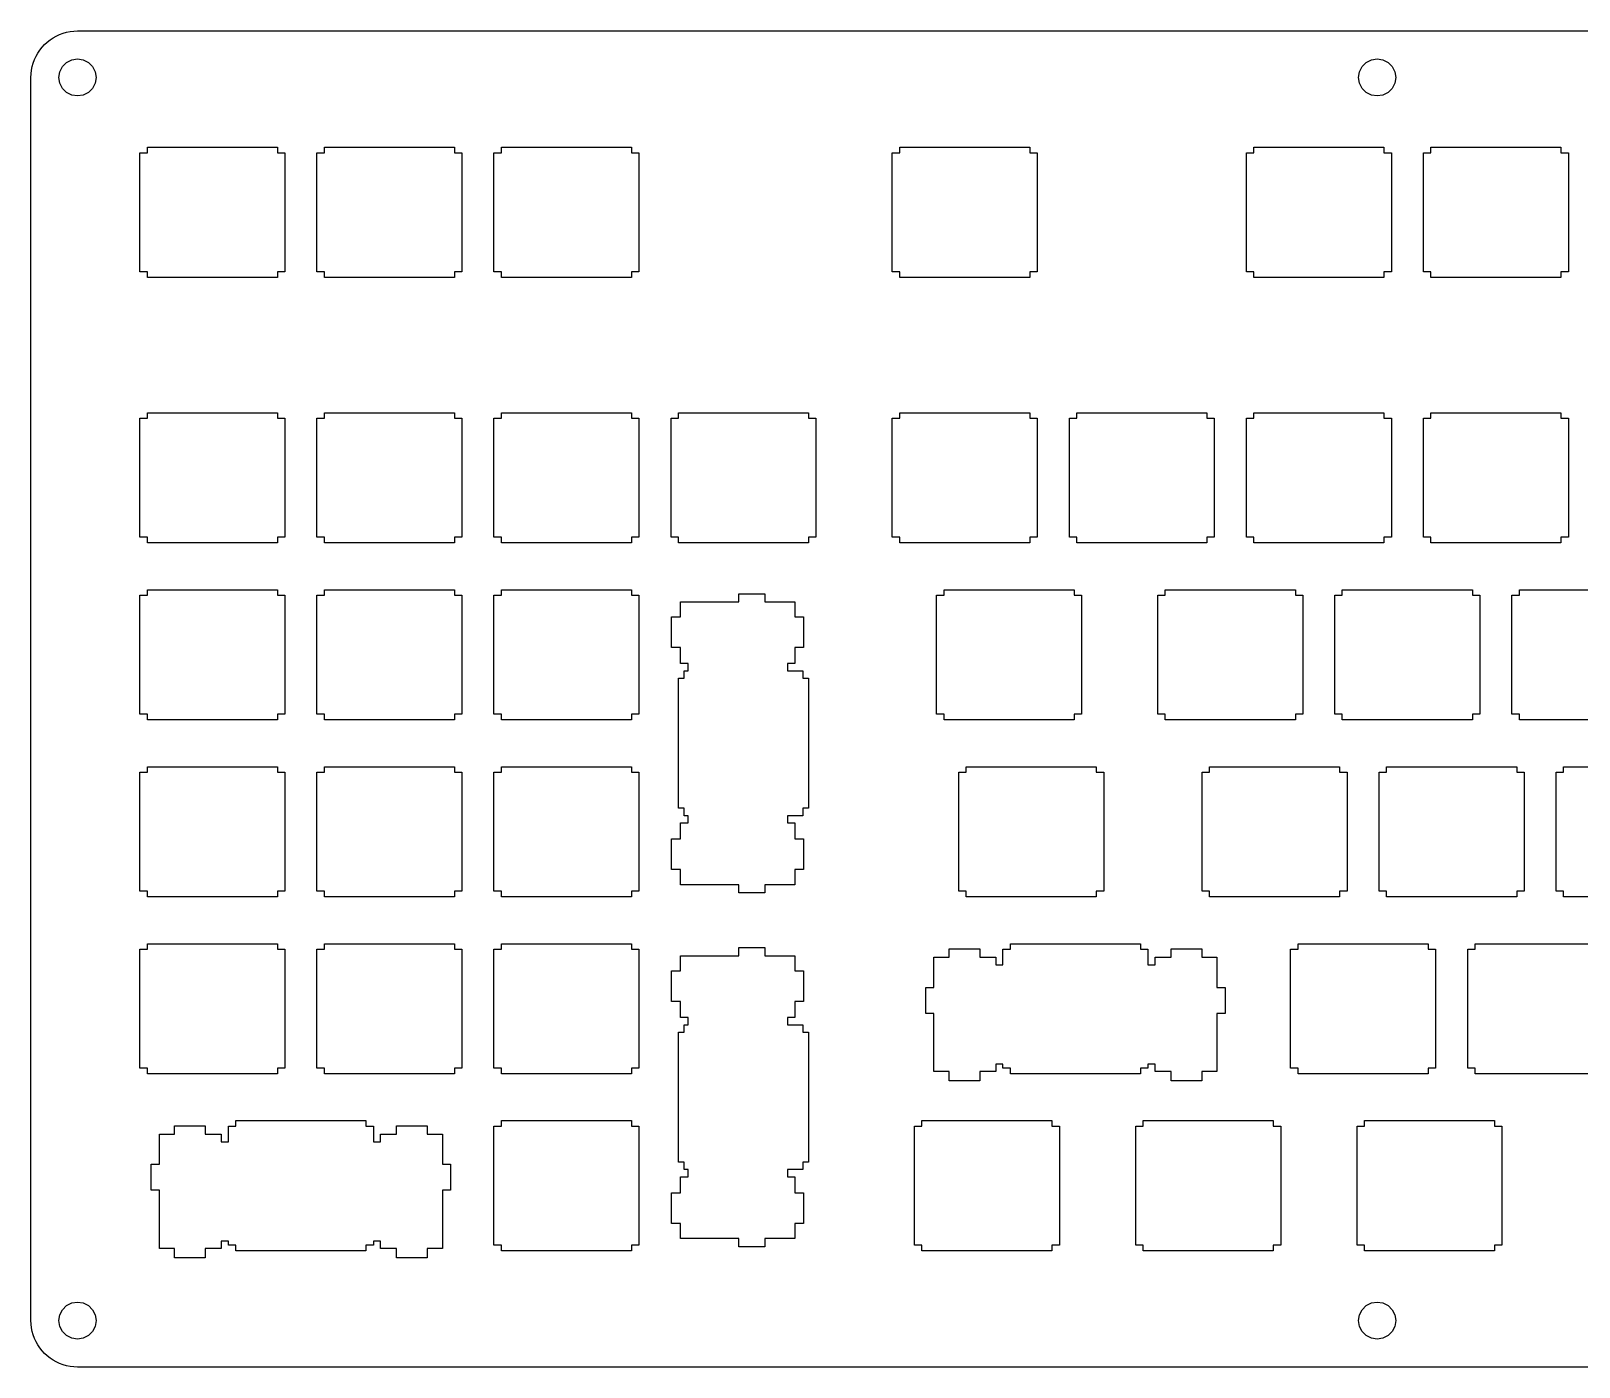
# Model space of a CAD drawing. Extents: x 0 to 430, y 0 to 144.
# Drawn here: x 0.1 to 166.7, y 0.1 to 143.9 of the extents above; entities that cross this region are included whole.
import ezdxf

# ---------------------------------------------------------------- set-up
doc = ezdxf.new("R2010")
doc.units = 0
doc.layers.get('0').update_dxf_attribs({"linetype": 'CONTINUOUS'})

msp = doc.modelspace()

# ---------------------------------------------------------------- linework, layer by layer
at = {"color": 0}
for p, q in [((2.48185, 143.2), (2.8236, 143.392)), ((2.8236, 143.392), (3.18051, 143.556)), ((3.18051, 143.556), (3.54845, 143.692)), ((3.54845, 143.692), (3.9274, 143.8)), ((3.9274, 143.8), (4.3119, 143.875)), ((4.3119, 143.875), (4.70186, 143.922)), ((4.70186, 143.922), (5.09323, 143.938)), ((5.09323, 143.938), (424.67, 143.938)), ((0.83096, 141.549), (1.04869, 141.876)), ((1.04869, 141.876), (1.29122, 142.185)), ((1.29122, 142.185), (1.55718, 142.474)), ((1.55718, 142.474), (1.84657, 142.74)), ((1.84657, 142.74), (2.15525, 142.983)), ((2.15525, 142.983), (2.48185, 143.2)), ((0.15572, 139.719), (0.23151, 140.104)), ((0.23151, 140.104), (0.339, 140.483)), ((0.339, 140.483), (0.47542, 140.851)), ((0.47542, 140.851), (0.63941, 141.207)), ((0.63941, 141.207), (0.83096, 141.549)), ((3.19154, 139.555), (3.47541, 140.113)), ((3.47541, 140.113), (3.91777, 140.556)), ((3.91777, 140.556), (4.47587, 140.839)), ((4.47587, 140.839), (5.09323, 140.938)), ((5.09323, 140.938), (5.71197, 140.839)), ((5.71197, 140.839), (6.27006, 140.556)), ((6.27006, 140.556), (6.71241, 140.113)), ((6.71241, 140.113), (6.99629, 139.555)), ((143.05, 139.555), (143.334, 140.113)), ((143.334, 140.113), (143.776, 140.556)), ((143.776, 140.556), (144.334, 140.839)), ((144.334, 140.839), (144.952, 140.938)), ((144.952, 140.938), (145.569, 140.839)), ((145.569, 140.839), (146.127, 140.556)), ((146.127, 140.556), (146.57, 140.113)), ((146.57, 140.113), (146.853, 139.555)), ((0.09371, 138.938), (0.10887, 139.329)), ((0.09371, 5.11253), (0.09371, 138.938)), ((0.10887, 139.329), (0.15572, 139.719)), ((3.0937, 138.938), (3.19154, 139.555)), ((3.19154, 138.319), (3.0937, 138.938)), ((3.47541, 137.761), (3.19154, 138.319)), ((6.99629, 138.319), (6.71241, 137.761)), ((6.99629, 139.555), (7.09415, 138.938)), ((7.09415, 138.938), (6.99629, 138.319)), ((142.952, 138.938), (143.05, 139.555)), ((143.05, 138.319), (142.952, 138.938)), ((143.334, 137.761), (143.05, 138.319)), ((146.853, 138.319), (146.57, 137.761)), ((146.853, 139.555), (146.951, 138.938)), ((146.951, 138.938), (146.853, 138.319)), ((3.91777, 137.319), (3.47541, 137.761)), ((4.47587, 137.035), (3.91777, 137.319)), ((5.09323, 136.937), (4.47587, 137.035)), ((5.71197, 137.035), (5.09323, 136.937)), ((6.27006, 137.319), (5.71197, 137.035)), ((6.71241, 137.761), (6.27006, 137.319)), ((143.776, 137.319), (143.334, 137.761)), ((144.334, 137.035), (143.776, 137.319)), ((144.952, 136.937), (144.334, 137.035)), ((145.569, 137.035), (144.952, 136.937)), ((146.127, 137.319), (145.569, 137.035)), ((146.57, 137.761), (146.127, 137.319)), ((11.8194, 118.012), (11.8194, 130.813)), ((11.8194, 130.813), (12.6187, 130.813)), ((12.6187, 130.813), (12.6187, 131.413)), ((12.6187, 131.413), (26.6182, 131.413)), ((26.6182, 131.413), (26.6182, 130.813)), ((26.6182, 130.813), (27.4188, 130.813)), ((27.4188, 130.813), (27.4188, 118.012)), ((30.8694, 118.012), (30.8694, 130.813)), ((30.8694, 130.813), (31.6687, 130.813)), ((31.6687, 130.813), (31.6687, 131.413)), ((31.6687, 131.413), (45.6681, 131.413)), ((45.6681, 131.413), (45.6681, 130.813)), ((45.6681, 130.813), (46.4689, 130.813)), ((46.4689, 130.813), (46.4689, 118.012)), ((49.9195, 118.012), (49.9195, 130.813)), ((49.9195, 130.813), (50.7189, 130.813)), ((50.7189, 130.813), (50.7189, 131.413)), ((50.7189, 131.413), (64.7181, 131.413)), ((64.7181, 131.413), (64.7181, 130.813)), ((64.7181, 130.813), (65.519, 130.813)), ((65.519, 130.813), (65.519, 118.012)), ((92.782, 118.012), (92.782, 130.813)), ((92.782, 130.813), (93.5814, 130.813)), ((93.5814, 130.813), (93.5814, 131.413)), ((93.5814, 131.413), (107.581, 131.413)), ((107.581, 131.413), (107.581, 130.813)), ((107.581, 130.813), (108.381, 130.813)), ((108.381, 130.813), (108.381, 118.012)), ((130.881, 118.012), (130.881, 130.813)), ((130.881, 130.813), (131.681, 130.813)), ((131.681, 130.813), (131.681, 131.413)), ((131.681, 131.413), (145.682, 131.413)), ((145.682, 131.413), (145.682, 130.813)), ((145.682, 130.813), (146.481, 130.813)), ((146.481, 130.813), (146.481, 118.012)), ((149.932, 118.012), (149.932, 130.813)), ((149.932, 130.813), (150.731, 130.813)), ((150.731, 130.813), (150.731, 131.413)), ((150.731, 131.413), (164.732, 131.413)), ((164.732, 131.413), (164.732, 130.813)), ((164.732, 130.813), (165.531, 130.813)), ((165.531, 130.813), (165.531, 118.012)), ((12.6187, 118.012), (11.8194, 118.012)), ((12.6187, 117.413), (12.6187, 118.012)), ((26.6182, 117.413), (12.6187, 117.413)), ((26.6182, 118.012), (26.6182, 117.413)), ((27.4188, 118.012), (26.6182, 118.012)), ((31.6687, 118.012), (30.8694, 118.012)), ((31.6687, 117.413), (31.6687, 118.012)), ((45.6681, 117.413), (31.6687, 117.413)), ((45.6681, 118.012), (45.6681, 117.413)), ((46.4689, 118.012), (45.6681, 118.012)), ((50.7189, 118.012), (49.9195, 118.012)), ((50.7189, 117.413), (50.7189, 118.012)), ((64.7181, 117.413), (50.7189, 117.413)), ((64.7181, 118.012), (64.7181, 117.413)), ((65.519, 118.012), (64.7181, 118.012)), ((93.5814, 118.012), (92.782, 118.012)), ((93.5814, 117.413), (93.5814, 118.012)), ((107.581, 117.413), (93.5814, 117.413)), ((107.581, 118.012), (107.581, 117.413)), ((108.381, 118.012), (107.581, 118.012)), ((131.681, 118.012), (130.881, 118.012)), ((131.681, 117.413), (131.681, 118.012)), ((145.682, 117.413), (131.681, 117.413)), ((145.682, 118.012), (145.682, 117.413)), ((146.481, 118.012), (145.682, 118.012)), ((150.731, 118.012), (149.932, 118.012)), ((150.731, 117.413), (150.731, 118.012)), ((164.732, 117.413), (150.731, 117.413)), ((164.732, 118.012), (164.732, 117.413)), ((165.531, 118.012), (164.732, 118.012)), ((11.8194, 89.4373), (11.8194, 102.238)), ((11.8194, 102.238), (12.6187, 102.238)), ((12.6187, 102.238), (12.6187, 102.838)), ((12.6187, 102.838), (26.6182, 102.838)), ((26.6182, 102.838), (26.6182, 102.238)), ((26.6182, 102.238), (27.4188, 102.238)), ((27.4188, 102.238), (27.4188, 89.4373)), ((30.8694, 89.4373), (30.8694, 102.238)), ((30.8694, 102.238), (31.6687, 102.238)), ((31.6687, 102.238), (31.6687, 102.838)), ((31.6687, 102.838), (45.6681, 102.838)), ((45.6681, 102.838), (45.6681, 102.238)), ((45.6681, 102.238), (46.4689, 102.238)), ((46.4689, 102.238), (46.4689, 89.4373)), ((49.9195, 89.4373), (49.9195, 102.238)), ((49.9195, 102.238), (50.7189, 102.238)), ((50.7189, 102.238), (50.7189, 102.838)), ((50.7189, 102.838), (64.7181, 102.838)), ((64.7181, 102.838), (64.7181, 102.238)), ((64.7181, 102.238), (65.519, 102.238)), ((65.519, 102.238), (65.519, 89.4373)), ((68.9695, 89.4373), (68.9695, 102.238)), ((68.9695, 102.238), (69.7689, 102.238)), ((69.7689, 102.238), (69.7689, 102.838)), ((69.7689, 102.838), (83.7681, 102.838)), ((83.7681, 102.838), (83.7681, 102.238)), ((83.7681, 102.238), (84.569, 102.238)), ((84.569, 102.238), (84.569, 89.4373)), ((92.782, 89.4373), (92.782, 102.238)), ((92.782, 102.238), (93.5814, 102.238)), ((93.5814, 102.238), (93.5814, 102.838)), ((93.5814, 102.838), (107.581, 102.838)), ((107.581, 102.838), (107.581, 102.238)), ((107.581, 102.238), (108.381, 102.238)), ((108.381, 102.238), (108.381, 89.4373)), ((111.831, 89.4373), (111.831, 102.238)), ((111.831, 102.238), (112.631, 102.238)), ((112.631, 102.238), (112.631, 102.838)), ((112.631, 102.838), (126.631, 102.838)), ((126.631, 102.838), (126.631, 102.238)), ((126.631, 102.238), (127.431, 102.238)), ((127.431, 102.238), (127.431, 89.4373)), ((130.881, 89.4373), (130.881, 102.238)), ((130.881, 102.238), (131.681, 102.238)), ((131.681, 102.238), (131.681, 102.838)), ((131.681, 102.838), (145.682, 102.838)), ((145.682, 102.838), (145.682, 102.238)), ((145.682, 102.238), (146.481, 102.238)), ((146.481, 102.238), (146.481, 89.4373)), ((149.932, 89.4373), (149.932, 102.238)), ((149.932, 102.238), (150.731, 102.238)), ((150.731, 102.238), (150.731, 102.838)), ((150.731, 102.838), (164.732, 102.838)), ((164.732, 102.838), (164.732, 102.238)), ((164.732, 102.238), (165.531, 102.238)), ((165.531, 102.238), (165.531, 89.4373)), ((12.6187, 89.4373), (11.8194, 89.4373)), ((12.6187, 88.8379), (12.6187, 89.4373)), ((26.6182, 88.8379), (12.6187, 88.8379)), ((26.6182, 89.4373), (26.6182, 88.8379)), ((27.4188, 89.4373), (26.6182, 89.4373)), ((31.6687, 89.4373), (30.8694, 89.4373)), ((31.6687, 88.8379), (31.6687, 89.4373)), ((45.6681, 88.8379), (31.6687, 88.8379)), ((45.6681, 89.4373), (45.6681, 88.8379)), ((46.4689, 89.4373), (45.6681, 89.4373)), ((50.7189, 89.4373), (49.9195, 89.4373)), ((50.7189, 88.8379), (50.7189, 89.4373)), ((64.7181, 88.8379), (50.7189, 88.8379)), ((64.7181, 89.4373), (64.7181, 88.8379)), ((65.519, 89.4373), (64.7181, 89.4373)), ((69.7689, 89.4373), (68.9695, 89.4373)), ((69.7689, 88.8379), (69.7689, 89.4373)), ((83.7681, 88.8379), (69.7689, 88.8379)), ((83.7681, 89.4373), (83.7681, 88.8379)), ((84.569, 89.4373), (83.7681, 89.4373)), ((93.5814, 89.4373), (92.782, 89.4373)), ((93.5814, 88.8379), (93.5814, 89.4373)), ((107.581, 88.8379), (93.5814, 88.8379)), ((107.581, 89.4373), (107.581, 88.8379)), ((108.381, 89.4373), (107.581, 89.4373)), ((112.631, 89.4373), (111.831, 89.4373)), ((112.631, 88.8379), (112.631, 89.4373)), ((126.631, 88.8379), (112.631, 88.8379)), ((126.631, 89.4373), (126.631, 88.8379)), ((127.431, 89.4373), (126.631, 89.4373)), ((131.681, 89.4373), (130.881, 89.4373)), ((131.681, 88.8379), (131.681, 89.4373)), ((145.682, 88.8379), (131.681, 88.8379)), ((145.682, 89.4373), (145.682, 88.8379)), ((146.481, 89.4373), (145.682, 89.4373)), ((150.731, 89.4373), (149.932, 89.4373)), ((150.731, 88.8379), (150.731, 89.4373)), ((164.732, 88.8379), (150.731, 88.8379)), ((164.732, 89.4373), (164.732, 88.8379)), ((165.531, 89.4373), (164.732, 89.4373)), ((12.6187, 83.1882), (12.6187, 83.7875)), ((12.6187, 83.7875), (26.6182, 83.7875)), ((26.6182, 83.7875), (26.6182, 83.1882)), ((31.6687, 83.1882), (31.6687, 83.7875)), ((31.6687, 83.7875), (45.6681, 83.7875)), ((45.6681, 83.7875), (45.6681, 83.1882)), ((50.7189, 83.1882), (50.7189, 83.7875)), ((50.7189, 83.7875), (64.7181, 83.7875)), ((64.7181, 83.7875), (64.7181, 83.1882)), ((76.2688, 82.4879), (76.2688, 83.3632)), ((76.2688, 83.3632), (79.0691, 83.3632)), ((79.0691, 83.3632), (79.0691, 82.4879)), ((98.3439, 83.1882), (98.3439, 83.7875)), ((98.3439, 83.7875), (112.343, 83.7875)), ((112.343, 83.7875), (112.343, 83.1882)), ((122.156, 83.1882), (122.156, 83.7875)), ((122.156, 83.7875), (136.156, 83.7875)), ((136.156, 83.7875), (136.156, 83.1882)), ((141.206, 83.1882), (141.206, 83.7875)), ((141.206, 83.7875), (155.207, 83.7875)), ((155.207, 83.7875), (155.207, 83.1882)), ((160.256, 83.1882), (160.256, 83.7875)), ((160.256, 83.7875), (174.257, 83.7875)), ((11.8194, 70.3873), (11.8194, 83.1882)), ((11.8194, 83.1882), (12.6187, 83.1882)), ((26.6182, 83.1882), (27.4188, 83.1882)), ((27.4188, 83.1882), (27.4188, 70.3873)), ((30.8694, 70.3873), (30.8694, 83.1882)), ((30.8694, 83.1882), (31.6687, 83.1882)), ((45.6681, 83.1882), (46.4689, 83.1882)), ((46.4689, 83.1882), (46.4689, 70.3873)), ((49.9195, 70.3873), (49.9195, 83.1882)), ((49.9195, 83.1882), (50.7189, 83.1882)), ((64.7181, 83.1882), (65.519, 83.1882)), ((65.519, 83.1882), (65.519, 70.3873)), ((69.9989, 80.862), (69.9989, 82.4879)), ((69.9989, 82.4879), (76.2688, 82.4879)), ((79.0691, 82.4879), (82.2992, 82.4879)), ((82.2992, 82.4879), (82.2992, 80.862)), ((97.5445, 70.3873), (97.5445, 83.1882)), ((97.5445, 83.1882), (98.3439, 83.1882)), ((112.343, 83.1882), (113.144, 83.1882)), ((113.144, 83.1882), (113.144, 70.3873)), ((121.357, 70.3873), (121.357, 83.1882)), ((121.357, 83.1882), (122.156, 83.1882)), ((136.156, 83.1882), (136.956, 83.1882)), ((136.956, 83.1882), (136.956, 70.3873)), ((140.406, 70.3873), (140.406, 83.1882)), ((140.406, 83.1882), (141.206, 83.1882)), ((155.207, 83.1882), (156.006, 83.1882)), ((156.006, 83.1882), (156.006, 70.3873)), ((159.457, 70.3873), (159.457, 83.1882)), ((159.457, 83.1882), (160.256, 83.1882)), ((69.0192, 77.5628), (69.0192, 80.862)), ((69.0192, 80.862), (69.9989, 80.862)), ((82.2992, 80.862), (83.2185, 80.862)), ((83.2185, 80.862), (83.2185, 77.5628)), ((69.9989, 77.5628), (69.0192, 77.5628)), ((69.9989, 75.8377), (69.9989, 77.5628)), ((83.2185, 77.5628), (82.2992, 77.5628)), ((82.2992, 77.5628), (82.2992, 75.8377)), ((70.7983, 75.8377), (69.9989, 75.8377)), ((70.3682, 74.2625), (70.3682, 75.0616)), ((70.3682, 75.0616), (70.7983, 75.0616)), ((70.7983, 75.0616), (70.7983, 75.8377)), ((82.2992, 75.8377), (81.4987, 75.8377)), ((81.4987, 75.8377), (81.4987, 75.0616)), ((81.4987, 75.0616), (83.1688, 75.0616)), ((83.1688, 75.0616), (83.1688, 74.2625)), ((69.7689, 60.2629), (69.7689, 74.2625)), ((69.7689, 74.2625), (70.3682, 74.2625)), ((83.1688, 74.2625), (83.7681, 74.2625)), ((83.7681, 74.2625), (83.7681, 60.2629)), ((12.6187, 70.3873), (11.8194, 70.3873)), ((12.6187, 69.7879), (12.6187, 70.3873)), ((26.6182, 70.3873), (26.6182, 69.7879)), ((27.4188, 70.3873), (26.6182, 70.3873)), ((31.6687, 70.3873), (30.8694, 70.3873)), ((31.6687, 69.7879), (31.6687, 70.3873)), ((45.6681, 70.3873), (45.6681, 69.7879)), ((46.4689, 70.3873), (45.6681, 70.3873)), ((50.7189, 70.3873), (49.9195, 70.3873)), ((50.7189, 69.7879), (50.7189, 70.3873)), ((64.7181, 70.3873), (64.7181, 69.7879)), ((65.519, 70.3873), (64.7181, 70.3873)), ((98.3439, 70.3873), (97.5445, 70.3873)), ((98.3439, 69.7879), (98.3439, 70.3873)), ((112.343, 70.3873), (112.343, 69.7879)), ((113.144, 70.3873), (112.343, 70.3873)), ((122.156, 70.3873), (121.357, 70.3873)), ((122.156, 69.7879), (122.156, 70.3873)), ((136.156, 70.3873), (136.156, 69.7879)), ((136.956, 70.3873), (136.156, 70.3873)), ((141.206, 70.3873), (140.406, 70.3873)), ((141.206, 69.7879), (141.206, 70.3873)), ((155.207, 70.3873), (155.207, 69.7879)), ((156.006, 70.3873), (155.207, 70.3873)), ((160.256, 70.3873), (159.457, 70.3873)), ((160.256, 69.7879), (160.256, 70.3873)), ((26.6182, 69.7879), (12.6187, 69.7879)), ((45.6681, 69.7879), (31.6687, 69.7879)), ((64.7181, 69.7879), (50.7189, 69.7879)), ((112.343, 69.7879), (98.3439, 69.7879)), ((136.156, 69.7879), (122.156, 69.7879)), ((155.207, 69.7879), (141.206, 69.7879)), ((174.257, 69.7879), (160.256, 69.7879)), ((11.8194, 51.3373), (11.8194, 64.1382)), ((11.8194, 64.1382), (12.6187, 64.1382)), ((12.6187, 64.1382), (12.6187, 64.7375)), ((12.6187, 64.7375), (26.6182, 64.7375)), ((26.6182, 64.7375), (26.6182, 64.1382)), ((26.6182, 64.1382), (27.4188, 64.1382)), ((27.4188, 64.1382), (27.4188, 51.3373)), ((30.8694, 51.3373), (30.8694, 64.1382)), ((30.8694, 64.1382), (31.6687, 64.1382)), ((31.6687, 64.1382), (31.6687, 64.7375)), ((31.6687, 64.7375), (45.6681, 64.7375)), ((45.6681, 64.7375), (45.6681, 64.1382)), ((45.6681, 64.1382), (46.4689, 64.1382)), ((46.4689, 64.1382), (46.4689, 51.3373)), ((49.9195, 51.3373), (49.9195, 64.1382)), ((49.9195, 64.1382), (50.7189, 64.1382)), ((50.7189, 64.1382), (50.7189, 64.7375)), ((50.7189, 64.7375), (64.7181, 64.7375)), ((64.7181, 64.7375), (64.7181, 64.1382)), ((64.7181, 64.1382), (65.519, 64.1382)), ((65.519, 64.1382), (65.519, 51.3373)), ((99.9243, 51.3373), (99.9243, 64.1382)), ((99.9243, 64.1382), (100.725, 64.1382)), ((100.725, 64.1382), (100.725, 64.7375)), ((100.725, 64.7375), (114.724, 64.7375)), ((114.724, 64.7375), (114.724, 64.1382)), ((114.724, 64.1382), (115.525, 64.1382)), ((115.525, 64.1382), (115.525, 51.3373)), ((126.119, 51.3373), (126.119, 64.1382)), ((126.119, 64.1382), (126.919, 64.1382)), ((126.919, 64.1382), (126.919, 64.7375)), ((126.919, 64.7375), (140.918, 64.7375)), ((140.918, 64.7375), (140.918, 64.1382)), ((140.918, 64.1382), (141.719, 64.1382)), ((141.719, 64.1382), (141.719, 51.3373)), ((145.169, 51.3373), (145.169, 64.1382)), ((145.169, 64.1382), (145.969, 64.1382)), ((145.969, 64.1382), (145.969, 64.7375)), ((145.969, 64.7375), (159.968, 64.7375)), ((159.968, 64.7375), (159.968, 64.1382)), ((159.968, 64.1382), (160.769, 64.1382)), ((160.769, 64.1382), (160.769, 51.3373)), ((164.218, 51.3373), (164.218, 64.1382)), ((164.218, 64.1382), (165.019, 64.1382)), ((165.019, 64.1382), (165.019, 64.7375)), ((165.019, 64.7375), (179.018, 64.7375)), ((70.3682, 60.2629), (69.7689, 60.2629)), ((70.3682, 59.4625), (70.3682, 60.2629)), ((83.1688, 60.2629), (83.1688, 59.4625)), ((83.7681, 60.2629), (83.1688, 60.2629)), ((69.9989, 56.9627), (69.9989, 58.6878)), ((69.9989, 58.6878), (70.7983, 58.6878)), ((70.7983, 59.4625), (70.3682, 59.4625)), ((70.7983, 58.6878), (70.7983, 59.4625)), ((83.1688, 59.4625), (81.4987, 59.4625)), ((81.4987, 59.4625), (81.4987, 58.6878)), ((81.4987, 58.6878), (82.2992, 58.6878)), ((82.2992, 58.6878), (82.2992, 56.9627)), ((69.0192, 53.6621), (69.0192, 56.9627)), ((69.0192, 56.9627), (69.9989, 56.9627)), ((82.2992, 56.9627), (83.2185, 56.9627)), ((83.2185, 56.9627), (83.2185, 53.6621)), ((69.9989, 53.6621), (69.0192, 53.6621)), ((69.9989, 52.0375), (69.9989, 53.6621)), ((83.2185, 53.6621), (82.2992, 53.6621)), ((82.2992, 53.6621), (82.2992, 52.0375)), ((76.2688, 52.0375), (69.9989, 52.0375)), ((76.2688, 51.1623), (76.2688, 52.0375)), ((82.2992, 52.0375), (79.0691, 52.0375)), ((79.0691, 52.0375), (79.0691, 51.1623)), ((12.6187, 51.3373), (11.8194, 51.3373)), ((12.6187, 50.7379), (12.6187, 51.3373)), ((26.6182, 50.7379), (12.6187, 50.7379)), ((26.6182, 51.3373), (26.6182, 50.7379)), ((27.4188, 51.3373), (26.6182, 51.3373)), ((31.6687, 51.3373), (30.8694, 51.3373)), ((31.6687, 50.7379), (31.6687, 51.3373)), ((45.6681, 50.7379), (31.6687, 50.7379)), ((45.6681, 51.3373), (45.6681, 50.7379)), ((46.4689, 51.3373), (45.6681, 51.3373)), ((50.7189, 51.3373), (49.9195, 51.3373)), ((50.7189, 50.7379), (50.7189, 51.3373)), ((64.7181, 50.7379), (50.7189, 50.7379)), ((64.7181, 51.3373), (64.7181, 50.7379)), ((65.519, 51.3373), (64.7181, 51.3373)), ((79.0691, 51.1623), (76.2688, 51.1623)), ((100.725, 51.3373), (99.9243, 51.3373)), ((100.725, 50.7379), (100.725, 51.3373)), ((114.724, 50.7379), (100.725, 50.7379)), ((114.724, 51.3373), (114.724, 50.7379)), ((115.525, 51.3373), (114.724, 51.3373)), ((126.919, 51.3373), (126.119, 51.3373)), ((126.919, 50.7379), (126.919, 51.3373)), ((140.918, 50.7379), (126.919, 50.7379)), ((140.918, 51.3373), (140.918, 50.7379)), ((141.719, 51.3373), (140.918, 51.3373)), ((145.969, 51.3373), (145.169, 51.3373)), ((145.969, 50.7379), (145.969, 51.3373)), ((159.968, 50.7379), (145.969, 50.7379)), ((159.968, 51.3373), (159.968, 50.7379)), ((160.769, 51.3373), (159.968, 51.3373)), ((165.019, 51.3373), (164.218, 51.3373)), ((165.019, 50.7379), (165.019, 51.3373)), ((179.018, 50.7379), (165.019, 50.7379)), ((11.8194, 32.2874), (11.8194, 45.0882)), ((11.8194, 45.0882), (12.6187, 45.0882)), ((12.6187, 45.0882), (12.6187, 45.6875)), ((12.6187, 45.6875), (26.6182, 45.6875)), ((26.6182, 45.6875), (26.6182, 45.0882)), ((26.6182, 45.0882), (27.4188, 45.0882)), ((27.4188, 45.0882), (27.4188, 32.2874)), ((30.8694, 32.2874), (30.8694, 45.0882)), ((30.8694, 45.0882), (31.6687, 45.0882)), ((31.6687, 45.0882), (31.6687, 45.6875)), ((31.6687, 45.6875), (45.6681, 45.6875)), ((45.6681, 45.6875), (45.6681, 45.0882)), ((45.6681, 45.0882), (46.4689, 45.0882)), ((46.4689, 45.0882), (46.4689, 32.2874)), ((49.9195, 32.2874), (49.9195, 45.0882)), ((49.9195, 45.0882), (50.7189, 45.0882)), ((50.7189, 45.0882), (50.7189, 45.6875)), ((50.7189, 45.6875), (64.7181, 45.6875)), ((64.7181, 45.6875), (64.7181, 45.0882)), ((64.7181, 45.0882), (65.519, 45.0882)), ((65.519, 45.0882), (65.519, 32.2874)), ((76.2688, 44.3879), (76.2688, 45.2632)), ((76.2688, 45.2632), (79.0691, 45.2632)), ((79.0691, 45.2632), (79.0691, 44.3879)), ((98.8882, 44.2172), (98.8882, 45.1376)), ((98.8882, 45.1376), (102.188, 45.1376)), ((102.188, 45.1376), (102.188, 44.2172)), ((104.688, 43.4178), (104.688, 45.0882)), ((104.688, 45.0882), (105.488, 45.0882)), ((105.488, 45.0882), (105.488, 45.6875)), ((105.488, 45.6875), (119.488, 45.6875)), ((119.488, 45.6875), (119.488, 45.0882)), ((119.488, 45.0882), (120.288, 45.0882)), ((120.288, 45.0882), (120.288, 43.4178)), ((122.787, 44.2172), (122.787, 45.1376)), ((122.787, 45.1376), (126.088, 45.1376)), ((126.088, 45.1376), (126.088, 44.2172)), ((135.644, 32.2874), (135.644, 45.0882)), ((135.644, 45.0882), (136.444, 45.0882)), ((136.444, 45.0882), (136.444, 45.6875)), ((136.444, 45.6875), (150.443, 45.6875)), ((150.443, 45.6875), (150.443, 45.0882)), ((150.443, 45.0882), (151.244, 45.0882)), ((151.244, 45.0882), (151.244, 32.2874)), ((154.694, 32.2874), (154.694, 45.0882)), ((154.694, 45.0882), (155.494, 45.0882)), ((155.494, 45.0882), (155.494, 45.6875)), ((155.494, 45.6875), (169.493, 45.6875)), ((69.9989, 42.762), (69.9989, 44.3879)), ((69.9989, 44.3879), (76.2688, 44.3879)), ((79.0691, 44.3879), (82.2992, 44.3879)), ((82.2992, 44.3879), (82.2992, 42.762)), ((97.2633, 40.9871), (97.2633, 44.2172)), ((97.2633, 44.2172), (98.8882, 44.2172)), ((102.188, 44.2172), (103.912, 44.2172)), ((103.912, 44.2172), (103.912, 43.4178)), ((103.912, 43.4178), (104.688, 43.4178)), ((120.288, 43.4178), (121.063, 43.4178)), ((121.063, 43.4178), (121.063, 44.2172)), ((121.063, 44.2172), (122.787, 44.2172)), ((126.088, 44.2172), (127.713, 44.2172)), ((127.713, 44.2172), (127.713, 40.9871)), ((69.0192, 39.4628), (69.0192, 42.762)), ((69.0192, 42.762), (69.9989, 42.762)), ((82.2992, 42.762), (83.2185, 42.762)), ((83.2185, 42.762), (83.2185, 39.4628)), ((96.3884, 38.1868), (96.3884, 40.9871)), ((96.3884, 40.9871), (97.2633, 40.9871)), ((127.713, 40.9871), (128.588, 40.9871)), ((128.588, 40.9871), (128.588, 38.1868)), ((69.9989, 39.4628), (69.0192, 39.4628)), ((69.9989, 37.7377), (69.9989, 39.4628)), ((83.2185, 39.4628), (82.2992, 39.4628)), ((82.2992, 39.4628), (82.2992, 37.7377)), ((70.7983, 37.7377), (69.9989, 37.7377)), ((70.3682, 36.1625), (70.3682, 36.9616)), ((70.3682, 36.9616), (70.7983, 36.9616)), ((70.7983, 36.9616), (70.7983, 37.7377)), ((82.2992, 37.7377), (81.4987, 37.7377)), ((81.4987, 37.7377), (81.4987, 36.9616)), ((81.4987, 36.9616), (83.1688, 36.9616)), ((83.1688, 36.9616), (83.1688, 36.1625)), ((97.2633, 38.1868), (96.3884, 38.1868)), ((97.2633, 31.9168), (97.2633, 38.1868)), ((127.713, 38.1868), (127.713, 31.9168)), ((128.588, 38.1868), (127.713, 38.1868)), ((69.7689, 22.163), (69.7689, 36.1625)), ((69.7689, 36.1625), (70.3682, 36.1625)), ((83.1688, 36.1625), (83.7681, 36.1625)), ((83.7681, 36.1625), (83.7681, 22.163)), ((12.6187, 32.2874), (11.8194, 32.2874)), ((12.6187, 31.688), (12.6187, 32.2874)), ((26.6182, 31.688), (12.6187, 31.688)), ((26.6182, 32.2874), (26.6182, 31.688)), ((27.4188, 32.2874), (26.6182, 32.2874)), ((31.6687, 32.2874), (30.8694, 32.2874)), ((31.6687, 31.688), (31.6687, 32.2874)), ((45.6681, 31.688), (31.6687, 31.688)), ((45.6681, 32.2874), (45.6681, 31.688)), ((46.4689, 32.2874), (45.6681, 32.2874)), ((50.7189, 32.2874), (49.9195, 32.2874)), ((50.7189, 31.688), (50.7189, 32.2874)), ((64.7181, 31.688), (50.7189, 31.688)), ((64.7181, 32.2874), (64.7181, 31.688)), ((65.519, 32.2874), (64.7181, 32.2874)), ((98.8882, 31.9168), (97.2633, 31.9168)), ((98.8882, 30.937), (98.8882, 31.9168)), ((103.912, 31.9168), (102.188, 31.9168)), ((102.188, 31.9168), (102.188, 30.937)), ((104.688, 32.7174), (103.912, 32.7174)), ((103.912, 32.7174), (103.912, 31.9168)), ((104.688, 32.2874), (104.688, 32.7174)), ((105.488, 32.2874), (104.688, 32.2874)), ((105.488, 31.688), (105.488, 32.2874)), ((119.488, 31.688), (105.488, 31.688)), ((120.288, 32.2874), (119.488, 32.2874)), ((119.488, 32.2874), (119.488, 31.688)), ((121.063, 32.7174), (120.288, 32.7174)), ((120.288, 32.7174), (120.288, 32.2874)), ((121.063, 31.9168), (121.063, 32.7174)), ((122.787, 31.9168), (121.063, 31.9168)), ((122.787, 30.937), (122.787, 31.9168)), ((127.713, 31.9168), (126.088, 31.9168)), ((126.088, 31.9168), (126.088, 30.937)), ((136.444, 32.2874), (135.644, 32.2874)), ((136.444, 31.688), (136.444, 32.2874)), ((150.443, 31.688), (136.444, 31.688)), ((150.443, 32.2874), (150.443, 31.688)), ((151.244, 32.2874), (150.443, 32.2874)), ((155.494, 32.2874), (154.694, 32.2874)), ((155.494, 31.688), (155.494, 32.2874)), ((169.493, 31.688), (155.494, 31.688)), ((102.188, 30.937), (98.8882, 30.937)), ((126.088, 30.937), (122.787, 30.937)), ((13.9182, 21.937), (13.9182, 25.1671)), ((13.9182, 25.1671), (15.5443, 25.1671)), ((15.5443, 25.1671), (15.5443, 26.0876)), ((15.5443, 26.0876), (18.8433, 26.0876)), ((18.8433, 26.0876), (18.8433, 25.1671)), ((18.8433, 25.1671), (20.5686, 25.1671)), ((20.5686, 25.1671), (20.5686, 24.3678)), ((21.3444, 24.3678), (21.3444, 26.038)), ((21.3444, 26.038), (22.1437, 26.038)), ((22.1437, 26.038), (22.1437, 26.6375)), ((22.1437, 26.6375), (36.1431, 26.6375)), ((36.1431, 26.6375), (36.1431, 26.038)), ((36.1431, 26.038), (36.9439, 26.038)), ((36.9439, 26.038), (36.9439, 24.3678)), ((37.7183, 24.3678), (37.7183, 25.1671)), ((37.7183, 25.1671), (39.4437, 25.1671)), ((39.4437, 25.1671), (39.4437, 26.0876)), ((39.4437, 26.0876), (42.744, 26.0876)), ((42.744, 26.0876), (42.744, 25.1671)), ((42.744, 25.1671), (44.3689, 25.1671)), ((44.3689, 25.1671), (44.3689, 21.937)), ((49.9195, 13.2374), (49.9195, 26.038)), ((49.9195, 26.038), (50.7189, 26.038)), ((50.7189, 26.038), (50.7189, 26.6375)), ((50.7189, 26.6375), (64.7181, 26.6375)), ((64.7181, 26.6375), (64.7181, 26.038)), ((64.7181, 26.038), (65.519, 26.038)), ((65.519, 26.038), (65.519, 13.2374)), ((95.1632, 13.2374), (95.1632, 26.038)), ((95.1632, 26.038), (95.9626, 26.038)), ((95.9626, 26.038), (95.9626, 26.6375)), ((95.9626, 26.6375), (109.963, 26.6375)), ((109.963, 26.6375), (109.963, 26.038)), ((109.963, 26.038), (110.763, 26.038)), ((110.763, 26.038), (110.763, 13.2374)), ((118.974, 13.2374), (118.974, 26.038)), ((118.974, 26.038), (119.775, 26.038)), ((119.775, 26.038), (119.775, 26.6375)), ((119.775, 26.6375), (133.774, 26.6375)), ((133.774, 26.6375), (133.774, 26.038)), ((133.774, 26.038), (134.575, 26.038)), ((134.575, 26.038), (134.575, 13.2374)), ((142.788, 13.2374), (142.788, 26.038)), ((142.788, 26.038), (143.588, 26.038)), ((143.588, 26.038), (143.588, 26.6375)), ((143.588, 26.6375), (157.588, 26.6375)), ((157.588, 26.6375), (157.588, 26.038)), ((157.588, 26.038), (158.388, 26.038)), ((158.388, 26.038), (158.388, 13.2374)), ((20.5686, 24.3678), (21.3444, 24.3678)), ((36.9439, 24.3678), (37.7183, 24.3678)), ((13.0431, 19.1368), (13.0431, 21.937)), ((13.0431, 21.937), (13.9182, 21.937)), ((44.3689, 21.937), (45.2438, 21.937)), ((45.2438, 21.937), (45.2438, 19.1368)), ((70.3682, 22.163), (69.7689, 22.163)), ((70.3682, 21.3624), (70.3682, 22.163)), ((83.1688, 22.163), (83.1688, 21.3624)), ((83.7681, 22.163), (83.1688, 22.163)), ((69.9989, 18.8626), (69.9989, 20.5879)), ((69.9989, 20.5879), (70.7983, 20.5879)), ((70.7983, 21.3624), (70.3682, 21.3624)), ((70.7983, 20.5879), (70.7983, 21.3624)), ((83.1688, 21.3624), (81.4987, 21.3624)), ((81.4987, 21.3624), (81.4987, 20.5879)), ((81.4987, 20.5879), (82.2992, 20.5879)), ((82.2992, 20.5879), (82.2992, 18.8626)), ((13.9182, 19.1368), (13.0431, 19.1368)), ((13.9182, 12.8668), (13.9182, 19.1368)), ((44.3689, 19.1368), (44.3689, 12.8668)), ((45.2438, 19.1368), (44.3689, 19.1368)), ((69.0192, 15.5622), (69.0192, 18.8626)), ((69.0192, 18.8626), (69.9989, 18.8626)), ((82.2992, 18.8626), (83.2185, 18.8626)), ((83.2185, 18.8626), (83.2185, 15.5622)), ((69.9989, 15.5622), (69.0192, 15.5622)), ((69.9989, 13.9375), (69.9989, 15.5622)), ((83.2185, 15.5622), (82.2992, 15.5622)), ((82.2992, 15.5622), (82.2992, 13.9375)), ((21.3444, 13.6674), (20.5686, 13.6674)), ((20.5686, 13.6674), (20.5686, 12.8668)), ((21.3444, 13.2374), (21.3444, 13.6674)), ((37.7183, 13.6674), (36.9439, 13.6674)), ((36.9439, 13.6674), (36.9439, 13.2374)), ((37.7183, 12.8668), (37.7183, 13.6674)), ((76.2688, 13.9375), (69.9989, 13.9375)), ((76.2688, 13.0624), (76.2688, 13.9375)), ((82.2992, 13.9375), (79.0691, 13.9375)), ((79.0691, 13.9375), (79.0691, 13.0624)), ((15.5443, 12.8668), (13.9182, 12.8668)), ((15.5443, 11.887), (15.5443, 12.8668)), ((18.8433, 11.887), (15.5443, 11.887)), ((20.5686, 12.8668), (18.8433, 12.8668)), ((18.8433, 12.8668), (18.8433, 11.887)), ((22.1437, 13.2374), (21.3444, 13.2374)), ((22.1437, 12.638), (22.1437, 13.2374)), ((36.1431, 12.638), (22.1437, 12.638)), ((36.9439, 13.2374), (36.1431, 13.2374)), ((36.1431, 13.2374), (36.1431, 12.638)), ((39.4437, 12.8668), (37.7183, 12.8668)), ((39.4437, 11.887), (39.4437, 12.8668)), ((42.744, 11.887), (39.4437, 11.887)), ((44.3689, 12.8668), (42.744, 12.8668)), ((42.744, 12.8668), (42.744, 11.887)), ((50.7189, 13.2374), (49.9195, 13.2374)), ((50.7189, 12.638), (50.7189, 13.2374)), ((64.7181, 12.638), (50.7189, 12.638)), ((64.7181, 13.2374), (64.7181, 12.638)), ((65.519, 13.2374), (64.7181, 13.2374)), ((79.0691, 13.0624), (76.2688, 13.0624)), ((95.9626, 13.2374), (95.1632, 13.2374)), ((95.9626, 12.638), (95.9626, 13.2374)), ((109.963, 12.638), (95.9626, 12.638)), ((109.963, 13.2374), (109.963, 12.638)), ((110.763, 13.2374), (109.963, 13.2374)), ((119.775, 13.2374), (118.974, 13.2374)), ((119.775, 12.638), (119.775, 13.2374)), ((133.774, 12.638), (119.775, 12.638)), ((133.774, 13.2374), (133.774, 12.638)), ((134.575, 13.2374), (133.774, 13.2374)), ((143.588, 13.2374), (142.788, 13.2374)), ((143.588, 12.638), (143.588, 13.2374)), ((157.588, 12.638), (143.588, 12.638)), ((157.588, 13.2374), (157.588, 12.638)), ((158.388, 13.2374), (157.588, 13.2374)), ((3.47541, 6.28798), (3.91777, 6.73033)), ((3.91777, 6.73033), (4.47587, 7.01421)), ((4.47587, 7.01421), (5.09323, 7.11207)), ((5.09323, 7.11207), (5.71197, 7.01421)), ((5.71197, 7.01421), (6.27006, 6.73033)), ((6.27006, 6.73033), (6.71241, 6.28798)), ((143.334, 6.28798), (143.776, 6.73033)), ((143.776, 6.73033), (144.334, 7.01421)), ((144.334, 7.01421), (144.952, 7.11207)), ((144.952, 7.11207), (145.569, 7.01421)), ((145.569, 7.01421), (146.127, 6.73033)), ((146.127, 6.73033), (146.57, 6.28798)), ((0.10887, 4.71978), (0.09371, 5.11253)), ((3.0937, 5.11253), (3.19154, 5.72989)), ((3.19154, 4.49379), (3.0937, 5.11253)), ((3.19154, 5.72989), (3.47541, 6.28798)), ((6.71241, 6.28798), (6.99629, 5.72989)), ((6.99629, 5.72989), (7.09415, 5.11253)), ((7.09415, 5.11253), (6.99629, 4.49379)), ((142.952, 5.11253), (143.05, 5.72989)), ((143.05, 4.49379), (142.952, 5.11253)), ((143.05, 5.72989), (143.334, 6.28798)), ((146.57, 6.28798), (146.853, 5.72989)), ((146.853, 5.72989), (146.951, 5.11253)), ((146.951, 5.11253), (146.853, 4.49379)), ((0.15572, 4.32978), (0.10887, 4.71978)), ((0.23151, 3.94533), (0.15572, 4.32978)), ((0.339, 3.56775), (0.23151, 3.94533)), ((0.47542, 3.1998), (0.339, 3.56775)), ((3.47541, 3.93707), (3.19154, 4.49379)), ((3.91777, 3.4947), (3.47541, 3.93707)), ((4.47587, 3.21083), (3.91777, 3.4947)), ((6.27006, 3.4947), (5.71197, 3.21083)), ((6.71241, 3.93707), (6.27006, 3.4947)), ((6.99629, 4.49379), (6.71241, 3.93707)), ((143.334, 3.93707), (143.05, 4.49379)), ((143.776, 3.4947), (143.334, 3.93707)), ((144.334, 3.21083), (143.776, 3.4947)), ((146.127, 3.4947), (145.569, 3.21083)), ((146.57, 3.93707), (146.127, 3.4947)), ((146.853, 4.49379), (146.57, 3.93707)), ((0.63941, 2.84289), (0.47542, 3.1998)), ((0.83096, 2.49976), (0.63941, 2.84289)), ((1.04869, 2.17317), (0.83096, 2.49976)), ((1.29122, 1.86586), (1.04869, 2.17317)), ((1.55718, 1.57648), (1.29122, 1.86586)), ((5.09323, 3.11299), (4.47587, 3.21083)), ((5.71197, 3.21083), (5.09323, 3.11299)), ((144.952, 3.11299), (144.334, 3.21083)), ((145.569, 3.21083), (144.952, 3.11299)), ((1.84657, 1.31051), (1.55718, 1.57648)), ((2.15525, 1.06798), (1.84657, 1.31051)), ((2.48185, 0.84887), (2.15525, 1.06798)), ((2.8236, 0.65732), (2.48185, 0.84887)), ((3.18051, 0.49334), (2.8236, 0.65732)), ((3.54845, 0.35691), (3.18051, 0.49334)), ((3.9274, 0.2508), (3.54845, 0.35691)), ((4.3119, 0.17501), (3.9274, 0.2508)), ((4.70186, 0.12678), (4.3119, 0.17501)), ((5.09323, 0.113), (4.70186, 0.12678)), ((424.67, 0.113), (5.09323, 0.113))]:
    msp.add_line(p, q, dxfattribs=at)

doc.saveas('drawing.dxf')
